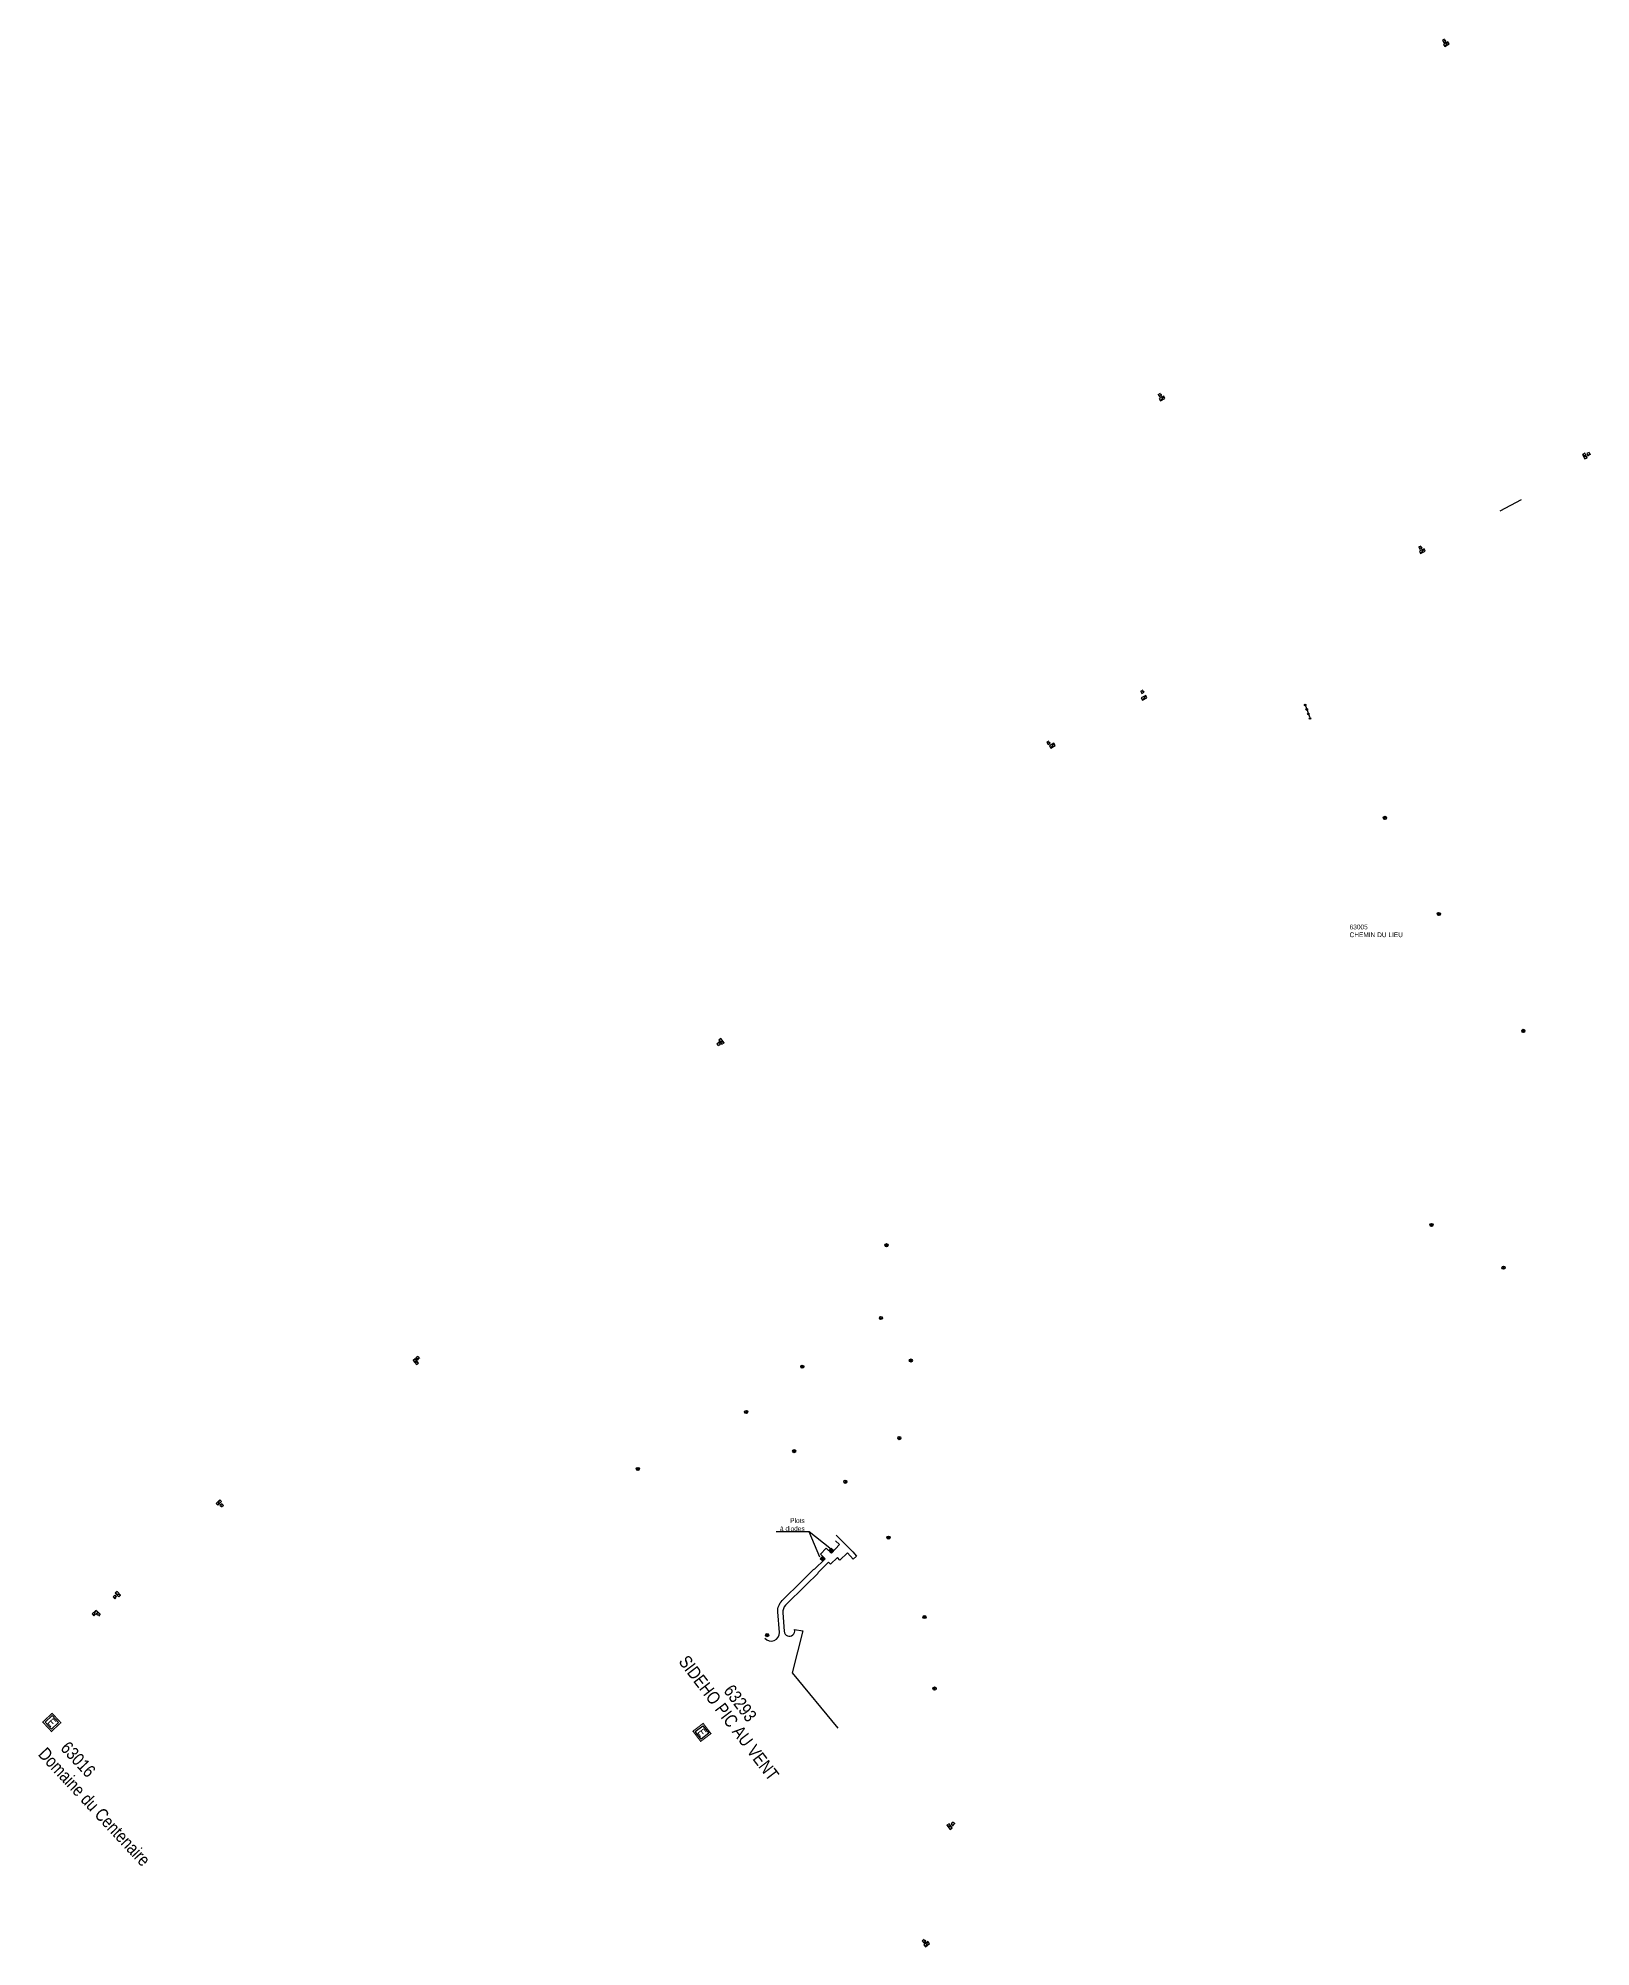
# Model space of a CAD drawing. Header units: millimetres. Extents: x 79023 to 80000, y 143085 to 143998.
# Drawn here: x 79023 to 79508, y 143085 to 143681 of the extents above; entities that cross this region are included whole.
import ezdxf
from ezdxf.enums import TextEntityAlignment as Align

# ---------------------------------------------------------------- set-up
doc = ezdxf.new("R2010")
doc.units = ezdxf.units.MM
doc.header["$MEASUREMENT"] = 0
doc.layers.get('0').update_dxf_attribs({"linetype": 'CONTINUOUS'})
for name, color, linetype in [('BF01', 7, 'CONTINUOUS'), ('BR12', 7, 'CONTINUOUS'), ('M_200', 7, 'CONTINUOUS'), ('W0008', 7, 'CONTINUOUS'), ('W0100', 7, 'CONTINUOUS'), ('W0432', 7, 'CONTINUOUS'), ('W0469', 7, 'CONTINUOUS'), ('W0492', 7, 'CONTINUOUS')]:
    doc.layers.add(name, color=color, linetype=linetype)
doc.styles.add('B_ROMANS', font='ROMANS.shx', dxfattribs={"width": 0.75})
doc.styles.add('M_ROMANS', font='ROMANS.shx', dxfattribs={"width": 0.75})
doc.dimstyles.get("Standard").update_dxf_attribs({"dimtxt": 1.5, "dimasz": 1.2, "dimexe": 0.625, "dimexo": 0.62, "dimgap": 0.25, "dimtad": 1, "dimdec": 1, "dimzin": 0, "dimdsep": 46, "dimtxsty": 'Standard', "dimcen": -0.5, "dimadec": 0, "dimazin": 0, "dimtfac": 1, "dimtdec": 1, "dimtmove": 0, "dimatfit": 3, "dimfxl": 0, "dimtolj": 1, "dimtzin": 0, "dimarcsym": 0})

# ---------------------------------------------------------------- blocks, each defined once
blk = doc.blocks.new('M_200_56')
at = {"color": 0, "linetype": 'Continuous', "const_width": 0.35, "flags": 128}
blk.add_lwpolyline([(2, 2), (2, -2), (-2, -2), (-2, 2)], close=True, dxfattribs=at)
at = {"color": 0, "linetype": 'Continuous'}
blk.add_lwpolyline([(-1.5, 1.5), (1.5, 1.5), (1.5, -1.5), (-1.5, -1.5)], close=True, dxfattribs=at)
at = {"color": 0, "linetype": 'Continuous', "width": 0.85}
blk.add_text('E', height=2.5, dxfattribs=at).set_placement((0, 0), align=Align.MIDDLE_CENTER)
for tag, p in [('NUM', (0, 15.06)), ('NOM', (0, 8.65))]:
    blk.add_attdef(tag, text='', height=4, dxfattribs=at).set_placement(p, align=Align.MIDDLE)
at = {"color": 0, "linetype": 'Continuous', "style": 'M_ROMANS', "width": 0.75, "flags": 3}
for tag, p in [('DEF_LEG', (-0.13, -4.99)), ('DEF_COUP', (-0.13, -7.49)), ('DEF_TYPE', (-0.13, -9.99))]:
    blk.add_attdef(tag, text='', height=1.2, dxfattribs=at).set_placement(p, align=Align.MIDDLE)
blk = doc.blocks.new('BF0101')
at = {"layer": 'BF01', "color": 7, "linetype": 'Continuous'}
for radius in [0.25, 0.15]:
    blk.add_circle((0, 0), radius, dxfattribs=at)
blk = doc.blocks.new('BR1209')
at = {"color": 0, "linetype": 'Continuous', "flags": 128}
for points in [[(-0.5, 0), (0.5, 0)], [(0, 0.5), (0, -0.5)]]:
    blk.add_lwpolyline(points, dxfattribs=at)
at = {"color": 0, "linetype": 'Continuous'}
blk.add_circle((0, 0), 0.5, dxfattribs=at)
at = {"color": 0, "linetype": 'Continuous', "style": 'B_ROMANS', "width": 0.75}
blk.add_attdef('NUM', text='', height=1.2, dxfattribs=at).set_placement((0, 2), align=Align.MIDDLE)
at = {"color": 0, "linetype": 'Continuous', "style": 'B_ROMANS', "width": 0.75, "flags": 3}
for tag, p in [('DEF_COUP', (0, -12.5)), ('DEF_LEG', (0, -10)), ('DEF_TYPE', (0, -15))]:
    blk.add_attdef(tag, text='', height=1.2, dxfattribs=at).set_placement(p, align=Align.MIDDLE)
blk = doc.blocks.new('T492')
for p, q in [((0, 0), (0, 1)), ((0, 1), (1, 1)), ((1, 1), (1, 0)), ((1, 0), (0, 0))]:
    blk.add_line(p, q)
at = {"flags": 128}
for points in [[(0.85, 0.15), (0.15, 0.85)], [(0.15, 0.15), (0.85, 0.85)]]:
    blk.add_lwpolyline(points, dxfattribs=at)
blk.add_ellipse((0.5, 0.5), major_axis=(-0.354, 0.354), ratio=1, start_param=3.926991, end_param=10.210176)
blk = doc.blocks.new('T469')
at = {"color": 0, "linetype": 'Continuous', "flags": 128}
for points in [[(-0.35, 0.35), (0.35, -0.35)], [(-0.35, -0.35), (0.35, 0.35)]]:
    blk.add_lwpolyline(points, dxfattribs=at)
at = {"color": 0, "linetype": 'Continuous'}
blk.add_circle((0, 0), 0.5, dxfattribs=at)
blk = doc.blocks.new('T432')
at = {"flags": 128}
for points in [[(0.8, 0.8), (-0.8, 0.8)], [(-0.8, 0.8), (-0.8, 0)], [(0.8, 0.8), (-0.8, 0)], [(-0.8, 0), (0.8, 0)], [(-0.4, 2.1), (-0.4, 1.3)], [(-0.4, 1.3), (0.4, 1.3)], [(-0.39, 2.1), (0.41, 2.1)], [(0, 1.7), (0.4, 1.7)], [(0.4, 1.3), (0.4, 1.7)], [(0.8, 0), (0.8, 0.8)]]:
    blk.add_lwpolyline(points, dxfattribs=at)
blk = doc.blocks.new('*U8')
at = {"flags": 128}
for points in [[(-0.95, 2.22), (-0.95, 1.42)], [(-0.95, 1.42), (-0.15, 1.42)], [(-0.94, 2.22), (-0.14, 2.22)], [(0.8, 0.8), (-0.8, 0.8)], [(-0.8, 0.8), (-0.8, 0)], [(0.8, 0.8), (-0.8, 0)], [(-0.8, 0), (0.8, 0)], [(-0.55, 1.82), (-0.15, 1.82)], [(-0.15, 1.42), (-0.15, 1.82)], [(0.8, 0), (0.8, 0.8)]]:
    blk.add_lwpolyline(points, dxfattribs=at)
blk = doc.blocks.new('*U9')
at = {"flags": 128}
for points in [[(-0.97, 1.79), (-0.97, 0.99)], [(-0.97, 0.99), (-0.17, 0.99)], [(-0.96, 1.79), (-0.16, 1.79)], [(0.8, 0.8), (-0.8, 0.8)], [(-0.8, 0.8), (-0.8, 0)], [(0.8, 0.8), (-0.8, 0)], [(-0.8, 0), (0.8, 0)], [(-0.57, 1.39), (-0.17, 1.39)], [(-0.17, 0.99), (-0.17, 1.39)], [(0.8, 0), (0.8, 0.8)]]:
    blk.add_lwpolyline(points, dxfattribs=at)
blk = doc.blocks.new('*U10')
at = {"flags": 128}
for points in [[(0.8, 0.8), (-0.8, 0.8)], [(-0.8, 0.8), (-0.8, 0)], [(0.8, 0.8), (-0.8, 0)], [(-0.8, 0), (0.8, 0)], [(0.39, 1.3), (-0.41, 1.3)], [(0.4, 2.1), (-0.4, 2.1)], [(-0.4, 2.1), (-0.4, 1.7)], [(0, 1.7), (-0.4, 1.7)], [(0.4, 1.3), (0.4, 2.1)], [(0.8, 0), (0.8, 0.8)]]:
    blk.add_lwpolyline(points, dxfattribs=at)
blk = doc.blocks.new('*U11')
at = {"flags": 128}
for points in [[(-0.96, 1.93), (-0.96, 1.13)], [(-0.96, 1.13), (-0.16, 1.13)], [(-0.95, 1.93), (-0.15, 1.93)], [(0.8, 0.8), (-0.8, 0.8)], [(-0.8, 0.8), (-0.8, 0)], [(0.8, 0.8), (-0.8, 0)], [(-0.8, 0), (0.8, 0)], [(-0.56, 1.53), (-0.16, 1.53)], [(-0.16, 1.13), (-0.16, 1.53)], [(0.8, 0), (0.8, 0.8)]]:
    blk.add_lwpolyline(points, dxfattribs=at)
blk = doc.blocks.new('*U12')
at = {"flags": 128}
for points in [[(0.8, 0.8), (-0.8, 0.8)], [(-0.8, 0.8), (-0.8, 0)], [(0.8, 0.8), (-0.8, 0)], [(-0.8, 0), (0.8, 0)], [(-0.44, 1.92), (-0.44, 1.12)], [(-0.44, 1.12), (0.36, 1.12)], [(-0.43, 1.92), (0.37, 1.92)], [(-0.04, 1.52), (0.36, 1.52)], [(0.36, 1.12), (0.36, 1.52)], [(0.8, 0), (0.8, 0.8)]]:
    blk.add_lwpolyline(points, dxfattribs=at)
blk = doc.blocks.new('*U13')
at = {"flags": 128}
for points in [[(0.8, 0.8), (-0.8, 0.8)], [(-0.8, 0.8), (-0.8, 0)], [(0.8, 0.8), (-0.8, 0)], [(-0.8, 0), (0.8, 0)], [(0.04, 2.72), (0.84, 2.72)], [(0.04, 2.72), (0.04, 1.92)], [(0.04, 1.92), (0.84, 1.92)], [(0.44, 2.32), (0.84, 2.32)], [(0.8, 0), (0.8, 0.8)], [(0.84, 1.92), (0.84, 2.32)]]:
    blk.add_lwpolyline(points, dxfattribs=at)

msp = doc.modelspace()

# ---------------------------------------------------------------- linework, layer by layer
at = {"layer": 'BF01', "color": 252, "flags": 128}
msp.add_lwpolyline([(79418.85, 143472.46), (79420.35, 143468.22)], dxfattribs=at)
at = {"layer": 'W0008', "color": 252}
for points in [[(79250.14, 143180.94, 0.730379), (79254.67, 143182.76), (79254.21, 143189.16, -0.219451), (79255.54, 143192.69), (79261.72, 143198.78), (79265.48, 143202.5), (79265.59, 143202.4), (79268.95, 143205.76), (79267.49, 143207.19), (79269.25, 143209.04), (79270.91, 143207.5), (79273.41, 143210.2), (79272.16, 143211.35)], [(79272.36, 143213.12), (79274.61, 143210.95), (79277.56, 143207.88), (79278.75, 143206.57), (79277.71, 143205.65), (79275.93, 143207.57), (79273.54, 143205.36), (79272.85, 143206.12), (79270.59, 143204.09), (79270.06, 143204.64), (79266.69, 143201.38), (79266.79, 143201.26), (79262.98, 143197.5), (79256.62, 143191.23, 0.219451), (79255.74, 143188.87), (79256.15, 143183.1, 1.085474), (79259.44, 143183.61), (79262.04, 143183.22), (79258.69, 143170.13), (79272.92, 143152.86)]]:
    msp.add_lwpolyline(points, format="xyb", dxfattribs=at)
at = {"layer": 'W0100', "color": 253}
msp.add_lwpolyline([(79479.76, 143533.1), (79486.38, 143536.65)], dxfattribs=at)

# ---------------------------------------------------------------- block references
at = {"layer": 'BF01', "color": 252}
for p in [(79418.85, 143472.46), (79419.35, 143471.05), (79419.85, 143469.64), (79420.35, 143468.22)]:
    msp.add_blockref('BF0101', p, dxfattribs=at)
at = {"layer": 'BR12', "color": 252}
for p, rotation in [((79443.73, 143437.17), 27.2091225468831), ((79460.59, 143407.16), 27.20912254659138), ((79486.94, 143370.63), 27.2091225468831)]:
    msp.add_blockref('BR1209', p, dxfattribs=dict(at, rotation=rotation))
for p in [(79458.29, 143310.01), (79480.79, 143296.66)]:
    msp.add_blockref('BR1209', p, dxfattribs=at)
at = {"layer": 'M_200'}
ref = msp.add_blockref('M_200_56', (79230.5, 143151.51), dxfattribs=dict(at, rotation=307.2864058590129))
ref.add_attrib('NUM', '63293', dxfattribs={"layer": '0', "color": 0, "linetype": 'Continuous', "height": 4, "rotation": 307.28641, "width": 0.85}).set_placement((79242.48, 143160.64), align=Align.MIDDLE)
ref.add_attrib('NOM', 'SIDEHO PIC AU VENT', dxfattribs={"layer": '0', "color": 0, "linetype": 'Continuous', "height": 4, "rotation": 307.28641, "width": 0.85}).set_placement((79238.92, 143156), align=Align.MIDDLE)
ref = msp.add_blockref('M_200_56', (79027.51, 143154.64), dxfattribs=dict(at, rotation=312.9480073656952))
ref.add_attrib('NUM', '63016', dxfattribs={"layer": '0', "color": 0, "linetype": 'Continuous', "height": 4, "rotation": 312.94801, "width": 0.85}).set_placement((79035.75, 143143.1), align=Align.MIDDLE)
ref.add_attrib('NOM', 'Domaine du Centenaire', dxfattribs={"layer": '0', "color": 0, "linetype": 'Continuous', "height": 4, "rotation": 312.94801, "width": 0.85}).set_placement((79040.89, 143128.33), align=Align.MIDDLE)
at = {"layer": 'W0432'}
for name, p, rotation in [('T432', (79463.09, 143678.52), 30.55025425977137), ('T432', (79374.35, 143567.82), 29.00438732771918), ('T432', (79505.79, 143550), 297.7334190136553), ('T432', (79455.57, 143520.11), 25.7402363584933), ('*U13', (79368.72, 143474.36), 27.45131161320169), ('*U8', (79340.11, 143459.39), 30.63027822421385), ('*U12', (79236.92, 143367.57), 126.3068619617158), ('*U11', (79140.86, 143267.03), 307.3187856411387), ('T432', (79079.36, 143223.61), 224.3196393488014), ('*U10', (79048.43, 143194.98), 132.9123000090593), ('*U9', (79040.72, 143189.06), 222.8716289122995), ('T432', (79307.5, 143121.86), 307.5550986049103), ('T432', (79300.92, 143085.03), 38.71656456851601)]:
    msp.add_blockref(name, p, dxfattribs=dict(at, rotation=rotation))
at = {"layer": 'W0469'}
for p, rotation in [((79288.13, 143303.68), 351.6007487914503), ((79286.39, 143280.94), 359.241140350176), ((79261.84, 143265.76), 34.53519426637559), ((79295.72, 143267.68), 285.9528083272073), ((79244.28, 143251.61), 12.31511757112737), ((79259.3, 143239.37), 350.914146335886), ((79292.12, 143243.45), 8.90860758370412), ((79275.25, 143229.8), 354.6512027151117), ((79288.74, 143212.36), 304.2300066348683), ((79299.99, 143187.55), 322.7614853813621), ((79303.14, 143165.21), 281.3159435695171)]:
    msp.add_blockref('BR1209', p, dxfattribs=dict(at, rotation=rotation))
for name, p in [('BR1209', (79210.48, 143233.79)), ('T469', (79250.87, 143181.91))]:
    msp.add_blockref(name, p, dxfattribs=at)
at = {"layer": 'W0492', "color": 252}
for p, rotation in [((79268.1, 143205.06), 45.01603719688585), ((79270.89, 143207.64), 45.01603719688583)]:
    msp.add_blockref('T492', p, dxfattribs=dict(at, rotation=rotation))

# ---------------------------------------------------------------- texts
at = {"color": 252, "width": 0.85}
for s, p in [('63005', (79432.71, 143402.35)), ('CHEMIN DU LIEU', (79432.71, 143399.92))]:
    msp.add_text(s, height=1.5, dxfattribs=at).set_placement(p)
at = {"layer": 'W0492', "color": 252, "linetype": 'Continuous', "insert": (79262.58, 143214.38), "char_height": 1.5, "attachment_point": 9}
msp.add_mtext('{\\W0.85;Plots \\Pà diodes}', dxfattribs=at)

# ---------------------------------------------------------------- leaders
at = {"layer": 'W0492', "color": 252, "linetype": 'Continuous', "annotation_type": 0, "has_hookline": 1, "hookline_direction": 1, "text_width": 8.92}
msp.add_leader([(79267.36, 143206.22), (79264.03, 143214.13), (79262.83, 143214.13)], dimstyle='Standard', override={"dimfxl": 1.25}, dxfattribs=at)
at = {"layer": 'W0492', "color": 252, "linetype": 'Continuous'}
msp.add_leader([(79270.44, 143209.04), (79264.03, 143214.13)], dimstyle='Standard', override={"dimfxl": 1.25}, dxfattribs=at)

doc.saveas('drawing.dxf')
